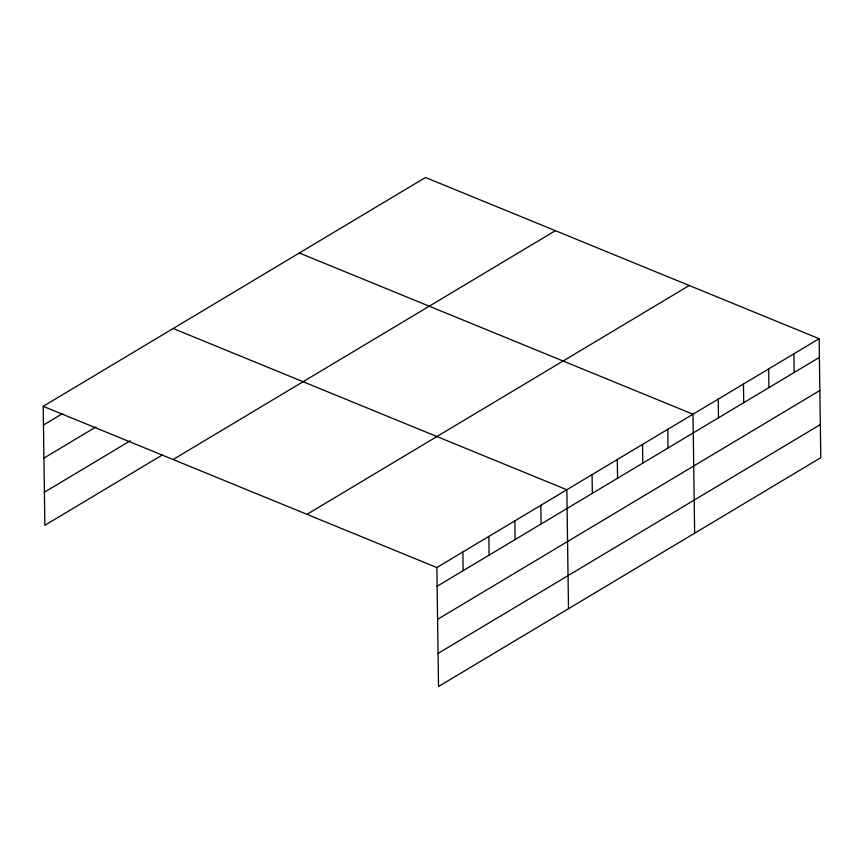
<?xml version="1.0" encoding="UTF-8"?>
<svg xmlns="http://www.w3.org/2000/svg" width="864" height="864" viewBox="0 0 864 864"><rect width="100%" height="100%" fill="white"/><g stroke="black" fill="none" stroke-linecap="round" stroke-linejoin="round"><path stroke-width="1.3" d="M162.4 454.928L44.863 525.29L43.2 406.328L425.477 177.476L819.137 338.71L820.8 457.672L438.523 686.524L436.86 567.551L819.137 338.71M43.459 425.012L62.672 413.51M43.924 458.104L95.915 426.978M44.399 492.199L130.291 440.78M173.113 459.529L555.379 230.688M306.958 514.35L689.234 285.498M437.13 586.246L819.396 357.394M437.584 619.337L819.86 390.485M438.07 653.432L820.336 424.58M299.322 253.001L692.993 414.223L694.645 533.196M173.178 328.514L566.838 489.748L568.501 608.71M43.2 406.328L436.86 567.551M793.908 353.808L794.167 372.503M768.679 368.917L768.938 387.601M743.45 384.016L743.71 402.71M718.222 399.125L718.481 417.809M667.753 429.332L668.023 448.016M642.524 444.431L642.794 463.126M617.296 459.54L617.555 478.224M592.067 474.638L592.326 493.333M540.842 505.31L541.102 523.994M514.847 520.873L515.106 539.557M488.851 536.425L489.11 555.12M462.856 551.988L463.126 570.683"/></g></svg>
